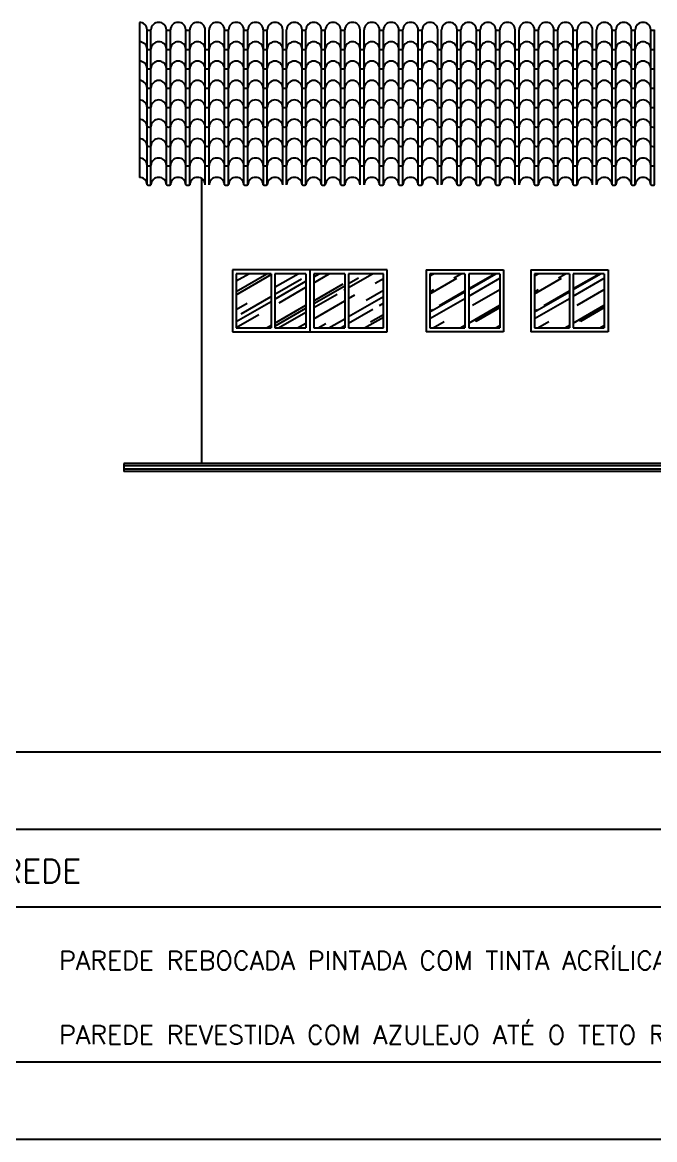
# Model space of a CAD drawing. Extents: x -410.3 to -320, y 119.3 to 190.5.
# Drawn here: x -379.76 to -371.6, y 119.26 to 133.67 of the extents above; entities that cross this region are included whole.
import ezdxf

# ---------------------------------------------------------------- set-up
doc = ezdxf.new("R2010")
doc.units = 0
doc.header["$MEASUREMENT"] = 0
for name, color, linetype in [('ALVENARIA', 7, 'CONTINUOUS'), ('ALVENARIA2', 9, 'CONTINUOUS'), ('COBERTURA', 6, 'CONTINUOUS'), ('JAPOR', 142, 'CONTINUOUS'), ('MARGEM1', 20, 'CONTINUOUS'), ('MARGEM3', 81, 'CONTINUOUS'), ('TEXTO3', 3, 'CONTINUOUS'), ('TEXTO4', 4, 'CONTINUOUS')]:
    doc.layers.add(name, color=color, linetype=linetype)
doc.styles.add('SIMPLEX', font='SIMPLEX.SHX')

msp = doc.modelspace()

# ---------------------------------------------------------------- hatches: boundary and pattern name
at = {"layer": 'JAPOR', "linetype": 'ByBlock'}
h = msp.add_hatch(dxfattribs=at)
h.set_pattern_fill('AR-RROOF', color=256, scale=0.3, angle=30, style=0)
h.set_pattern_definition([(30, (17.2048, -9.43797), (0.42157677, 0.58980762), [4.5, -0.6, 1.5, -0.3]), (30, (17.47534, -9.10856), (-0.45930762, 0.19554414), [0.9, -0.099, 1.8, -0.225]), (30, (17.2072, -9.14213), (1.25049963, 0.95407111), [2.4, -0.42, 1.2, -0.3])])
h.paths.add_polyline_path([(-376.004, 129.731), (-375.604, 129.731), (-375.604, 130.431), (-376.004, 130.431)])
h.paths.add_polyline_path([(-376.554, 130.431), (-377.004, 130.431), (-377.004, 129.731), (-376.554, 129.731)])
h.paths.add_polyline_path([(-376.504, 129.731), (-376.104, 129.731), (-376.104, 130.431), (-376.504, 130.431)])
h.paths.add_polyline_path([(-375.554, 129.731), (-375.104, 129.731), (-375.104, 130.431), (-375.554, 130.431)])
h = msp.add_hatch(dxfattribs=at)
h.set_pattern_fill('AR-RROOF', color=256, scale=0.3, angle=30, style=0)
h.set_pattern_definition([(30, (2.5, -5.47595), (0.42157677, 0.58980762), [4.5, -0.6, 1.5, -0.3]), (30, (2.77054, -5.14654), (-0.45930762, 0.19554414), [0.9, -0.099, 1.8, -0.225]), (30, (2.5024, -5.18011), (1.25049963, 0.95407111), [2.4, -0.42, 1.2, -0.3])])
h.paths.add_polyline_path([(-374.054, 130.431), (-374.504, 130.431), (-374.504, 129.731), (-374.054, 129.731)])
h.paths.add_polyline_path([(-373.604, 130.431), (-374.004, 130.431), (-374.004, 129.731), (-373.604, 129.731)])
h = msp.add_hatch(dxfattribs=at)
h.set_pattern_fill('AR-RROOF', color=256, scale=0.3, angle=30, style=0)
h.set_pattern_definition([(30, (3.85, -5.47595), (0.42157677, 0.58980762), [4.5, -0.6, 1.5, -0.3]), (30, (4.12054, -5.14654), (-0.45930762, 0.19554414), [0.9, -0.099, 1.8, -0.225]), (30, (3.8524, -5.18011), (1.25049963, 0.95407111), [2.4, -0.42, 1.2, -0.3])])
h.paths.add_polyline_path([(-372.704, 130.431), (-373.154, 130.431), (-373.154, 129.731), (-372.704, 129.731)])
h.paths.add_polyline_path([(-372.254, 130.431), (-372.654, 130.431), (-372.654, 129.731), (-372.254, 129.731)])

# ---------------------------------------------------------------- linework, layer by layer
at = {"layer": 'ALVENARIA', "linetype": 'ByBlock'}
msp.add_line((-378.454, 127.981), (-378.454, 127.881), dxfattribs=at)
at = {"layer": 'ALVENARIA2', "linetype": 'ByBlock'}
for p, q in [((-377.454, 131.661), (-377.454, 127.981)), ((-343.704, 127.981), (-378.454, 127.981)), ((-343.704, 127.951), (-378.454, 127.951)), ((-343.704, 127.911), (-378.454, 127.911)), ((-343.704, 127.881), (-378.454, 127.881))]:
    msp.add_line(p, q, dxfattribs=at)
at = {"layer": 'COBERTURA'}
for p, q in [((-378.254, 133.674), (-378.254, 131.674)), ((-378.154, 133.328), (-378.154, 133.578)), ((-378.104, 133.328), (-378.104, 133.578)), ((-377.904, 133.328), (-377.904, 133.578)), ((-377.854, 133.328), (-377.854, 133.578)), ((-377.654, 133.328), (-377.654, 133.578)), ((-377.604, 133.328), (-377.604, 133.578)), ((-377.404, 133.328), (-377.404, 133.578)), ((-377.354, 133.328), (-377.354, 133.578)), ((-377.154, 133.328), (-377.154, 133.578)), ((-377.104, 133.328), (-377.104, 133.578)), ((-376.904, 133.328), (-376.904, 133.578)), ((-376.854, 133.328), (-376.854, 133.578)), ((-376.654, 133.328), (-376.654, 133.578)), ((-376.604, 133.328), (-376.604, 133.578)), ((-376.404, 133.328), (-376.404, 133.578)), ((-376.354, 133.328), (-376.354, 133.578)), ((-376.154, 133.328), (-376.154, 133.578)), ((-376.104, 133.328), (-376.104, 133.578)), ((-375.904, 133.328), (-375.904, 133.578)), ((-375.854, 133.328), (-375.854, 133.578)), ((-375.654, 133.328), (-375.654, 133.578)), ((-375.604, 133.328), (-375.604, 133.578)), ((-375.404, 133.328), (-375.404, 133.578)), ((-375.354, 133.328), (-375.354, 133.578)), ((-375.154, 133.328), (-375.154, 133.578)), ((-375.104, 133.328), (-375.104, 133.578)), ((-374.904, 133.328), (-374.904, 133.578)), ((-374.854, 133.328), (-374.854, 133.578)), ((-374.654, 133.328), (-374.654, 133.578)), ((-374.604, 133.328), (-374.604, 133.578)), ((-374.404, 133.328), (-374.404, 133.578)), ((-374.354, 133.328), (-374.354, 133.578)), ((-374.154, 133.328), (-374.154, 133.578)), ((-374.104, 133.328), (-374.104, 133.578)), ((-373.904, 133.328), (-373.904, 133.578)), ((-373.854, 133.328), (-373.854, 133.578)), ((-373.654, 133.328), (-373.654, 133.578)), ((-373.604, 133.328), (-373.604, 133.578)), ((-373.404, 133.328), (-373.404, 133.578)), ((-373.354, 133.328), (-373.354, 133.578)), ((-373.154, 133.328), (-373.154, 133.578)), ((-373.104, 133.328), (-373.104, 133.578)), ((-372.904, 133.328), (-372.904, 133.578)), ((-372.854, 133.328), (-372.854, 133.578)), ((-372.654, 133.328), (-372.654, 133.578)), ((-372.604, 133.328), (-372.604, 133.578)), ((-372.404, 133.328), (-372.404, 133.578)), ((-372.354, 133.328), (-372.354, 133.578)), ((-372.154, 133.328), (-372.154, 133.578)), ((-372.104, 133.328), (-372.104, 133.578)), ((-371.904, 133.328), (-371.904, 133.578)), ((-371.854, 133.328), (-371.854, 133.578)), ((-371.654, 133.328), (-371.654, 133.578)), ((-371.604, 133.328), (-371.604, 133.578)), ((-378.154, 133.078), (-378.154, 133.328)), ((-378.104, 133.078), (-378.104, 133.328)), ((-377.904, 133.078), (-377.904, 133.328)), ((-377.854, 133.078), (-377.854, 133.328)), ((-377.654, 133.078), (-377.654, 133.328)), ((-377.604, 133.078), (-377.604, 133.328)), ((-377.404, 133.078), (-377.404, 133.328)), ((-377.354, 133.078), (-377.354, 133.328)), ((-377.154, 133.078), (-377.154, 133.328)), ((-377.104, 133.078), (-377.104, 133.328)), ((-376.904, 133.078), (-376.904, 133.328)), ((-376.854, 133.078), (-376.854, 133.328)), ((-376.654, 133.078), (-376.654, 133.328)), ((-376.604, 133.078), (-376.604, 133.328)), ((-376.404, 133.078), (-376.404, 133.328)), ((-376.354, 133.078), (-376.354, 133.328)), ((-376.154, 133.078), (-376.154, 133.328)), ((-376.104, 133.078), (-376.104, 133.328)), ((-375.904, 133.078), (-375.904, 133.328)), ((-375.854, 133.078), (-375.854, 133.328)), ((-375.654, 133.078), (-375.654, 133.328)), ((-375.604, 133.078), (-375.604, 133.328)), ((-375.404, 133.078), (-375.404, 133.328)), ((-375.354, 133.078), (-375.354, 133.328)), ((-375.154, 133.078), (-375.154, 133.328)), ((-375.104, 133.078), (-375.104, 133.328)), ((-374.904, 133.078), (-374.904, 133.328)), ((-374.854, 133.078), (-374.854, 133.328)), ((-374.654, 133.078), (-374.654, 133.328)), ((-374.604, 133.078), (-374.604, 133.328)), ((-374.404, 133.078), (-374.404, 133.328)), ((-374.354, 133.078), (-374.354, 133.328)), ((-374.154, 133.078), (-374.154, 133.328)), ((-374.104, 133.078), (-374.104, 133.328)), ((-373.904, 133.078), (-373.904, 133.328)), ((-373.854, 133.078), (-373.854, 133.328)), ((-373.654, 133.078), (-373.654, 133.328)), ((-373.604, 133.078), (-373.604, 133.328)), ((-373.404, 133.078), (-373.404, 133.328)), ((-373.354, 133.078), (-373.354, 133.328)), ((-373.154, 133.078), (-373.154, 133.328)), ((-373.104, 133.078), (-373.104, 133.328)), ((-372.904, 133.078), (-372.904, 133.328)), ((-372.854, 133.078), (-372.854, 133.328)), ((-372.654, 133.078), (-372.654, 133.328)), ((-372.604, 133.078), (-372.604, 133.328)), ((-372.404, 133.078), (-372.404, 133.328)), ((-372.354, 133.078), (-372.354, 133.328)), ((-372.154, 133.078), (-372.154, 133.328)), ((-372.104, 133.078), (-372.104, 133.328)), ((-371.904, 133.078), (-371.904, 133.328)), ((-371.854, 133.078), (-371.854, 133.328)), ((-371.654, 133.078), (-371.654, 133.328)), ((-371.604, 133.078), (-371.604, 133.328)), ((-378.154, 132.828), (-378.154, 133.078)), ((-378.104, 132.828), (-378.104, 133.078)), ((-377.904, 132.828), (-377.904, 133.078)), ((-377.854, 132.828), (-377.854, 133.078)), ((-377.654, 132.828), (-377.654, 133.078)), ((-377.604, 132.828), (-377.604, 133.078)), ((-377.404, 132.828), (-377.404, 133.078)), ((-377.354, 132.828), (-377.354, 133.078)), ((-377.154, 132.828), (-377.154, 133.078)), ((-377.104, 132.828), (-377.104, 133.078)), ((-376.904, 132.828), (-376.904, 133.078)), ((-376.854, 132.828), (-376.854, 133.078)), ((-376.654, 132.828), (-376.654, 133.078)), ((-376.604, 132.828), (-376.604, 133.078)), ((-376.404, 132.828), (-376.404, 133.078)), ((-376.354, 132.828), (-376.354, 133.078)), ((-376.154, 132.828), (-376.154, 133.078)), ((-376.104, 132.828), (-376.104, 133.078)), ((-375.904, 132.828), (-375.904, 133.078)), ((-375.854, 132.828), (-375.854, 133.078)), ((-375.654, 132.828), (-375.654, 133.078)), ((-375.604, 132.828), (-375.604, 133.078)), ((-375.404, 132.828), (-375.404, 133.078)), ((-375.354, 132.828), (-375.354, 133.078)), ((-375.154, 132.828), (-375.154, 133.078)), ((-375.104, 132.828), (-375.104, 133.078)), ((-374.904, 132.828), (-374.904, 133.078)), ((-374.854, 132.828), (-374.854, 133.078)), ((-374.654, 132.828), (-374.654, 133.078)), ((-374.604, 132.828), (-374.604, 133.078)), ((-374.404, 132.828), (-374.404, 133.078)), ((-374.354, 132.828), (-374.354, 133.078)), ((-374.154, 132.828), (-374.154, 133.078)), ((-374.104, 132.828), (-374.104, 133.078)), ((-373.904, 132.828), (-373.904, 133.078)), ((-373.854, 132.828), (-373.854, 133.078)), ((-373.654, 132.828), (-373.654, 133.078)), ((-373.604, 132.828), (-373.604, 133.078)), ((-373.404, 132.828), (-373.404, 133.078)), ((-373.354, 132.828), (-373.354, 133.078)), ((-373.154, 132.828), (-373.154, 133.078)), ((-373.104, 132.828), (-373.104, 133.078)), ((-372.904, 132.828), (-372.904, 133.078)), ((-372.854, 132.828), (-372.854, 133.078)), ((-372.654, 132.828), (-372.654, 133.078)), ((-372.604, 132.828), (-372.604, 133.078)), ((-372.404, 132.828), (-372.404, 133.078)), ((-372.354, 132.828), (-372.354, 133.078)), ((-372.154, 132.828), (-372.154, 133.078)), ((-372.104, 132.828), (-372.104, 133.078)), ((-371.904, 132.828), (-371.904, 133.078)), ((-371.854, 132.828), (-371.854, 133.078)), ((-371.654, 132.828), (-371.654, 133.078)), ((-371.604, 132.828), (-371.604, 133.078)), ((-378.154, 132.578), (-378.154, 132.828)), ((-378.104, 132.578), (-378.104, 132.828)), ((-377.904, 132.578), (-377.904, 132.828)), ((-377.854, 132.578), (-377.854, 132.828)), ((-377.654, 132.578), (-377.654, 132.828)), ((-377.604, 132.578), (-377.604, 132.828)), ((-377.404, 132.578), (-377.404, 132.828)), ((-377.354, 132.578), (-377.354, 132.828)), ((-377.154, 132.578), (-377.154, 132.828)), ((-377.104, 132.578), (-377.104, 132.828)), ((-376.904, 132.578), (-376.904, 132.828)), ((-376.854, 132.578), (-376.854, 132.828)), ((-376.654, 132.578), (-376.654, 132.828)), ((-376.604, 132.578), (-376.604, 132.828)), ((-376.404, 132.578), (-376.404, 132.828)), ((-376.354, 132.578), (-376.354, 132.828)), ((-376.154, 132.578), (-376.154, 132.828)), ((-376.104, 132.578), (-376.104, 132.828)), ((-375.904, 132.578), (-375.904, 132.828)), ((-375.854, 132.578), (-375.854, 132.828)), ((-375.654, 132.578), (-375.654, 132.828)), ((-375.604, 132.578), (-375.604, 132.828)), ((-375.404, 132.578), (-375.404, 132.828)), ((-375.354, 132.578), (-375.354, 132.828)), ((-375.154, 132.578), (-375.154, 132.828)), ((-375.104, 132.578), (-375.104, 132.828)), ((-374.904, 132.578), (-374.904, 132.828)), ((-374.854, 132.578), (-374.854, 132.828)), ((-374.654, 132.578), (-374.654, 132.828)), ((-374.604, 132.578), (-374.604, 132.828)), ((-374.404, 132.578), (-374.404, 132.828)), ((-374.354, 132.578), (-374.354, 132.828)), ((-374.154, 132.578), (-374.154, 132.828)), ((-374.104, 132.578), (-374.104, 132.828)), ((-373.904, 132.578), (-373.904, 132.828)), ((-373.854, 132.578), (-373.854, 132.828)), ((-373.654, 132.578), (-373.654, 132.828)), ((-373.604, 132.578), (-373.604, 132.828)), ((-373.404, 132.578), (-373.404, 132.828)), ((-373.354, 132.578), (-373.354, 132.828)), ((-373.154, 132.578), (-373.154, 132.828)), ((-373.104, 132.578), (-373.104, 132.828)), ((-372.904, 132.578), (-372.904, 132.828)), ((-372.854, 132.578), (-372.854, 132.828)), ((-372.654, 132.578), (-372.654, 132.828)), ((-372.604, 132.578), (-372.604, 132.828)), ((-372.404, 132.578), (-372.404, 132.828)), ((-372.354, 132.578), (-372.354, 132.828)), ((-372.154, 132.578), (-372.154, 132.828)), ((-372.104, 132.578), (-372.104, 132.828)), ((-371.904, 132.578), (-371.904, 132.828)), ((-371.854, 132.578), (-371.854, 132.828)), ((-371.654, 132.578), (-371.654, 132.828)), ((-371.604, 132.578), (-371.604, 132.828)), ((-378.154, 132.328), (-378.154, 132.578)), ((-378.104, 132.328), (-378.104, 132.578)), ((-377.904, 132.328), (-377.904, 132.578)), ((-377.854, 132.328), (-377.854, 132.578)), ((-377.654, 132.328), (-377.654, 132.578)), ((-377.604, 132.328), (-377.604, 132.578)), ((-377.404, 132.328), (-377.404, 132.578)), ((-377.354, 132.328), (-377.354, 132.578)), ((-377.154, 132.328), (-377.154, 132.578)), ((-377.104, 132.328), (-377.104, 132.578)), ((-376.904, 132.328), (-376.904, 132.578)), ((-376.854, 132.328), (-376.854, 132.578)), ((-376.654, 132.328), (-376.654, 132.578)), ((-376.604, 132.328), (-376.604, 132.578)), ((-376.404, 132.328), (-376.404, 132.578)), ((-376.354, 132.328), (-376.354, 132.578)), ((-376.154, 132.328), (-376.154, 132.578)), ((-376.104, 132.328), (-376.104, 132.578)), ((-375.904, 132.328), (-375.904, 132.578)), ((-375.854, 132.328), (-375.854, 132.578)), ((-375.654, 132.328), (-375.654, 132.578)), ((-375.604, 132.328), (-375.604, 132.578)), ((-375.404, 132.328), (-375.404, 132.578)), ((-375.354, 132.328), (-375.354, 132.578)), ((-375.154, 132.328), (-375.154, 132.578)), ((-375.104, 132.328), (-375.104, 132.578)), ((-374.904, 132.328), (-374.904, 132.578)), ((-374.854, 132.328), (-374.854, 132.578)), ((-374.654, 132.328), (-374.654, 132.578)), ((-374.604, 132.328), (-374.604, 132.578)), ((-374.404, 132.328), (-374.404, 132.578)), ((-374.354, 132.328), (-374.354, 132.578)), ((-374.154, 132.328), (-374.154, 132.578)), ((-374.104, 132.328), (-374.104, 132.578)), ((-373.904, 132.328), (-373.904, 132.578)), ((-373.854, 132.328), (-373.854, 132.578)), ((-373.654, 132.328), (-373.654, 132.578)), ((-373.604, 132.328), (-373.604, 132.578)), ((-373.404, 132.328), (-373.404, 132.578)), ((-373.354, 132.328), (-373.354, 132.578)), ((-373.154, 132.328), (-373.154, 132.578)), ((-373.104, 132.328), (-373.104, 132.578)), ((-372.904, 132.328), (-372.904, 132.578)), ((-372.854, 132.328), (-372.854, 132.578)), ((-372.654, 132.328), (-372.654, 132.578)), ((-372.604, 132.328), (-372.604, 132.578)), ((-372.404, 132.328), (-372.404, 132.578)), ((-372.354, 132.328), (-372.354, 132.578)), ((-372.154, 132.328), (-372.154, 132.578)), ((-372.104, 132.328), (-372.104, 132.578)), ((-371.904, 132.328), (-371.904, 132.578)), ((-371.854, 132.328), (-371.854, 132.578)), ((-371.654, 132.328), (-371.654, 132.578)), ((-371.604, 132.328), (-371.604, 132.578)), ((-378.154, 132.078), (-378.154, 132.328)), ((-378.104, 132.078), (-378.104, 132.328)), ((-377.904, 132.078), (-377.904, 132.328)), ((-377.854, 132.078), (-377.854, 132.328)), ((-377.654, 132.078), (-377.654, 132.328)), ((-377.604, 132.078), (-377.604, 132.328)), ((-377.404, 132.078), (-377.404, 132.328)), ((-377.354, 132.078), (-377.354, 132.328)), ((-377.154, 132.078), (-377.154, 132.328)), ((-377.104, 132.078), (-377.104, 132.328)), ((-376.904, 132.078), (-376.904, 132.328)), ((-376.854, 132.078), (-376.854, 132.328)), ((-376.654, 132.078), (-376.654, 132.328)), ((-376.604, 132.078), (-376.604, 132.328)), ((-376.404, 132.078), (-376.404, 132.328)), ((-376.354, 132.078), (-376.354, 132.328)), ((-376.154, 132.078), (-376.154, 132.328)), ((-376.104, 132.078), (-376.104, 132.328)), ((-375.904, 132.078), (-375.904, 132.328)), ((-375.854, 132.078), (-375.854, 132.328)), ((-375.654, 132.078), (-375.654, 132.328)), ((-375.604, 132.078), (-375.604, 132.328)), ((-375.404, 132.078), (-375.404, 132.328)), ((-375.354, 132.078), (-375.354, 132.328)), ((-375.154, 132.078), (-375.154, 132.328)), ((-375.104, 132.078), (-375.104, 132.328)), ((-374.904, 132.078), (-374.904, 132.328)), ((-374.854, 132.078), (-374.854, 132.328)), ((-374.654, 132.078), (-374.654, 132.328)), ((-374.604, 132.078), (-374.604, 132.328)), ((-374.404, 132.078), (-374.404, 132.328)), ((-374.354, 132.078), (-374.354, 132.328)), ((-374.154, 132.078), (-374.154, 132.328)), ((-374.104, 132.078), (-374.104, 132.328)), ((-373.904, 132.078), (-373.904, 132.328)), ((-373.854, 132.078), (-373.854, 132.328)), ((-373.654, 132.078), (-373.654, 132.328)), ((-373.604, 132.078), (-373.604, 132.328)), ((-373.404, 132.078), (-373.404, 132.328)), ((-373.354, 132.078), (-373.354, 132.328)), ((-373.154, 132.078), (-373.154, 132.328)), ((-373.104, 132.078), (-373.104, 132.328)), ((-372.904, 132.078), (-372.904, 132.328)), ((-372.854, 132.078), (-372.854, 132.328)), ((-372.654, 132.078), (-372.654, 132.328)), ((-372.604, 132.078), (-372.604, 132.328)), ((-372.404, 132.078), (-372.404, 132.328)), ((-372.354, 132.078), (-372.354, 132.328)), ((-372.154, 132.078), (-372.154, 132.328)), ((-372.104, 132.078), (-372.104, 132.328)), ((-371.904, 132.078), (-371.904, 132.328)), ((-371.854, 132.078), (-371.854, 132.328)), ((-371.654, 132.078), (-371.654, 132.328)), ((-371.604, 132.078), (-371.604, 132.328)), ((-378.154, 131.828), (-378.154, 132.078)), ((-378.104, 131.828), (-378.104, 132.078)), ((-377.904, 131.828), (-377.904, 132.078)), ((-377.854, 131.828), (-377.854, 132.078)), ((-377.654, 131.828), (-377.654, 132.078)), ((-377.604, 131.828), (-377.604, 132.078)), ((-377.404, 131.828), (-377.404, 132.078)), ((-377.354, 131.828), (-377.354, 132.078)), ((-377.154, 131.828), (-377.154, 132.078)), ((-377.104, 131.828), (-377.104, 132.078)), ((-376.904, 131.828), (-376.904, 132.078)), ((-376.854, 131.828), (-376.854, 132.078)), ((-376.654, 131.828), (-376.654, 132.078)), ((-376.604, 131.828), (-376.604, 132.078)), ((-376.404, 131.828), (-376.404, 132.078)), ((-376.354, 131.828), (-376.354, 132.078)), ((-376.154, 131.828), (-376.154, 132.078)), ((-376.104, 131.828), (-376.104, 132.078)), ((-375.904, 131.828), (-375.904, 132.078)), ((-375.854, 131.828), (-375.854, 132.078)), ((-375.654, 131.828), (-375.654, 132.078)), ((-375.604, 131.828), (-375.604, 132.078)), ((-375.404, 131.828), (-375.404, 132.078)), ((-375.354, 131.828), (-375.354, 132.078)), ((-375.154, 131.828), (-375.154, 132.078)), ((-375.104, 131.828), (-375.104, 132.078)), ((-374.904, 131.828), (-374.904, 132.078)), ((-374.854, 131.828), (-374.854, 132.078)), ((-374.654, 131.828), (-374.654, 132.078)), ((-374.604, 131.828), (-374.604, 132.078)), ((-374.404, 131.828), (-374.404, 132.078)), ((-374.354, 131.828), (-374.354, 132.078)), ((-374.154, 131.828), (-374.154, 132.078)), ((-374.104, 131.828), (-374.104, 132.078)), ((-373.904, 131.828), (-373.904, 132.078)), ((-373.854, 131.828), (-373.854, 132.078)), ((-373.654, 131.828), (-373.654, 132.078)), ((-373.604, 131.828), (-373.604, 132.078)), ((-373.404, 131.828), (-373.404, 132.078)), ((-373.354, 131.828), (-373.354, 132.078)), ((-373.154, 131.828), (-373.154, 132.078)), ((-373.104, 131.828), (-373.104, 132.078)), ((-372.904, 131.828), (-372.904, 132.078)), ((-372.854, 131.828), (-372.854, 132.078)), ((-372.654, 131.828), (-372.654, 132.078)), ((-372.604, 131.828), (-372.604, 132.078)), ((-372.404, 131.828), (-372.404, 132.078)), ((-372.354, 131.828), (-372.354, 132.078)), ((-372.154, 131.828), (-372.154, 132.078)), ((-372.104, 131.828), (-372.104, 132.078)), ((-371.904, 131.828), (-371.904, 132.078)), ((-371.854, 131.828), (-371.854, 132.078)), ((-371.654, 131.828), (-371.654, 132.078)), ((-371.604, 131.828), (-371.604, 132.078)), ((-378.154, 131.578), (-378.154, 131.828)), ((-378.104, 131.578), (-378.104, 131.828)), ((-377.904, 131.578), (-377.904, 131.828)), ((-377.854, 131.578), (-377.854, 131.828)), ((-377.654, 131.578), (-377.654, 131.828)), ((-377.604, 131.578), (-377.604, 131.828)), ((-377.404, 131.578), (-377.404, 131.828)), ((-377.354, 131.578), (-377.354, 131.828)), ((-377.154, 131.578), (-377.154, 131.828)), ((-377.104, 131.578), (-377.104, 131.828)), ((-376.904, 131.578), (-376.904, 131.828)), ((-376.854, 131.578), (-376.854, 131.828)), ((-376.654, 131.578), (-376.654, 131.828)), ((-376.604, 131.578), (-376.604, 131.828)), ((-376.404, 131.578), (-376.404, 131.828)), ((-376.354, 131.578), (-376.354, 131.828)), ((-376.154, 131.578), (-376.154, 131.828)), ((-376.104, 131.578), (-376.104, 131.828)), ((-375.904, 131.578), (-375.904, 131.828)), ((-375.854, 131.578), (-375.854, 131.828)), ((-375.654, 131.578), (-375.654, 131.828)), ((-375.604, 131.578), (-375.604, 131.828)), ((-375.404, 131.578), (-375.404, 131.828)), ((-375.354, 131.578), (-375.354, 131.828)), ((-375.154, 131.578), (-375.154, 131.828)), ((-375.104, 131.578), (-375.104, 131.828)), ((-374.904, 131.578), (-374.904, 131.828)), ((-374.854, 131.578), (-374.854, 131.828)), ((-374.654, 131.578), (-374.654, 131.828)), ((-374.604, 131.578), (-374.604, 131.828)), ((-374.404, 131.578), (-374.404, 131.828)), ((-374.354, 131.578), (-374.354, 131.828)), ((-374.154, 131.578), (-374.154, 131.828)), ((-374.104, 131.578), (-374.104, 131.828)), ((-373.904, 131.578), (-373.904, 131.828)), ((-373.854, 131.578), (-373.854, 131.828)), ((-373.654, 131.578), (-373.654, 131.828)), ((-373.604, 131.578), (-373.604, 131.828)), ((-373.404, 131.578), (-373.404, 131.828)), ((-373.354, 131.578), (-373.354, 131.828)), ((-373.154, 131.578), (-373.154, 131.828)), ((-373.104, 131.578), (-373.104, 131.828)), ((-372.904, 131.578), (-372.904, 131.828)), ((-372.854, 131.578), (-372.854, 131.828)), ((-372.654, 131.578), (-372.654, 131.828)), ((-372.604, 131.578), (-372.604, 131.828)), ((-372.404, 131.578), (-372.404, 131.828)), ((-372.354, 131.578), (-372.354, 131.828)), ((-372.154, 131.578), (-372.154, 131.828)), ((-372.104, 131.578), (-372.104, 131.828)), ((-371.904, 131.578), (-371.904, 131.828)), ((-371.854, 131.578), (-371.854, 131.828)), ((-371.654, 131.578), (-371.654, 131.828)), ((-371.604, 131.578), (-371.604, 131.828))]:
    msp.add_line(p, q, dxfattribs=at)
for centre, start, end in [((-378.254, 133.574), 1.8272, 89.9709), ((-378.004, 133.574), 1.8272, 178.1728), ((-377.754, 133.574), 1.8272, 178.1728), ((-377.504, 133.574), 1.8272, 178.1728), ((-377.254, 133.574), 1.8272, 178.1728), ((-377.004, 133.574), 1.8272, 178.1728), ((-376.754, 133.574), 1.8272, 178.1728), ((-376.504, 133.574), 1.8272, 178.1728), ((-376.254, 133.574), 1.8272, 178.1728), ((-376.004, 133.574), 1.8272, 178.1728), ((-375.754, 133.574), 1.8272, 178.1728), ((-375.504, 133.574), 1.8272, 178.1728), ((-375.254, 133.574), 1.8272, 178.1728), ((-375.004, 133.574), 1.8272, 178.1728), ((-374.754, 133.574), 1.8272, 178.1728), ((-374.504, 133.574), 1.8272, 178.1728), ((-374.254, 133.574), 1.8272, 178.1728), ((-374.004, 133.574), 1.8272, 178.1728), ((-373.754, 133.574), 1.8272, 178.1728), ((-373.504, 133.574), 1.8272, 178.1728), ((-373.254, 133.574), 1.8272, 178.1728), ((-373.004, 133.574), 1.8272, 178.1728), ((-372.754, 133.574), 1.8272, 178.1728), ((-372.504, 133.574), 1.8272, 178.1728), ((-372.254, 133.574), 1.8272, 178.1728), ((-372.004, 133.574), 1.8272, 178.1728), ((-371.754, 133.574), 1.8272, 178.1728), ((-378.129, 133.674), 255.4924, 284.5076), ((-377.879, 133.674), 255.4924, 284.5076), ((-377.629, 133.674), 255.4924, 284.5076), ((-377.129, 133.674), 255.4924, 284.5076), ((-376.879, 133.674), 255.4924, 284.5076), ((-376.629, 133.674), 255.4924, 284.5076), ((-376.129, 133.674), 255.4924, 284.5076), ((-375.879, 133.674), 255.4924, 284.5076), ((-375.629, 133.674), 255.4924, 284.5076), ((-375.129, 133.674), 255.4924, 284.5076), ((-374.879, 133.674), 255.4924, 284.5076), ((-374.629, 133.674), 255.4924, 284.5076), ((-374.129, 133.674), 255.4924, 284.5076), ((-373.879, 133.674), 255.4924, 284.5076), ((-373.629, 133.674), 255.4924, 284.5076), ((-373.129, 133.674), 255.4924, 284.5076), ((-372.879, 133.674), 255.4924, 284.5076), ((-372.629, 133.674), 255.4924, 284.5076), ((-372.129, 133.674), 255.4924, 284.5076), ((-371.879, 133.674), 255.4924, 284.5076), ((-371.629, 133.674), 255.4924, 284.5076), ((-378.254, 133.324), 1.8272, 89.9709), ((-378.254, 133.324), 1.8272, 89.9709), ((-378.254, 133.324), 1.8272, 89.9709), ((-378.004, 133.324), 1.8272, 178.1728), ((-378.004, 133.324), 1.8272, 178.1728), ((-378.004, 133.324), 1.8272, 178.1728), ((-377.754, 133.324), 1.8272, 178.1728), ((-377.754, 133.324), 1.8272, 178.1728), ((-377.754, 133.324), 1.8272, 178.1728), ((-377.504, 133.324), 1.8272, 178.1728), ((-377.504, 133.324), 1.8272, 178.1728), ((-377.504, 133.324), 1.8272, 178.1728), ((-377.254, 133.324), 1.8272, 178.1728), ((-377.254, 133.324), 1.8272, 178.1728), ((-377.254, 133.324), 1.8272, 178.1728), ((-377.004, 133.324), 1.8272, 178.1728), ((-377.004, 133.324), 1.8272, 178.1728), ((-377.004, 133.324), 1.8272, 178.1728), ((-376.754, 133.324), 1.8272, 178.1728), ((-376.754, 133.324), 1.8272, 178.1728), ((-376.754, 133.324), 1.8272, 178.1728), ((-376.504, 133.324), 1.8272, 178.1728), ((-376.504, 133.324), 1.8272, 178.1728), ((-376.504, 133.324), 1.8272, 178.1728), ((-376.254, 133.324), 1.8272, 178.1728), ((-376.254, 133.324), 1.8272, 178.1728), ((-376.254, 133.324), 1.8272, 178.1728), ((-376.004, 133.324), 1.8272, 178.1728), ((-376.004, 133.324), 1.8272, 178.1728), ((-376.004, 133.324), 1.8272, 178.1728), ((-375.754, 133.324), 1.8272, 178.1728), ((-375.754, 133.324), 1.8272, 178.1728), ((-375.754, 133.324), 1.8272, 178.1728), ((-375.504, 133.324), 1.8272, 178.1728), ((-375.504, 133.324), 1.8272, 178.1728), ((-375.504, 133.324), 1.8272, 178.1728), ((-375.254, 133.324), 1.8272, 178.1728), ((-375.254, 133.324), 1.8272, 178.1728), ((-375.254, 133.324), 1.8272, 178.1728), ((-375.004, 133.324), 1.8272, 178.1728), ((-375.004, 133.324), 1.8272, 178.1728), ((-375.004, 133.324), 1.8272, 178.1728), ((-374.754, 133.324), 1.8272, 178.1728), ((-374.754, 133.324), 1.8272, 178.1728), ((-374.754, 133.324), 1.8272, 178.1728), ((-374.504, 133.324), 1.8272, 178.1728), ((-374.504, 133.324), 1.8272, 178.1728), ((-374.504, 133.324), 1.8272, 178.1728), ((-374.254, 133.324), 1.8272, 178.1728), ((-374.254, 133.324), 1.8272, 178.1728), ((-374.254, 133.324), 1.8272, 178.1728), ((-374.004, 133.324), 1.8272, 178.1728), ((-374.004, 133.324), 1.8272, 178.1728), ((-374.004, 133.324), 1.8272, 178.1728), ((-373.754, 133.324), 1.8272, 178.1728), ((-373.754, 133.324), 1.8272, 178.1728), ((-373.754, 133.324), 1.8272, 178.1728), ((-373.504, 133.324), 1.8272, 178.1728), ((-373.504, 133.324), 1.8272, 178.1728), ((-373.504, 133.324), 1.8272, 178.1728), ((-373.254, 133.324), 1.8272, 178.1728), ((-373.254, 133.324), 1.8272, 178.1728), ((-373.254, 133.324), 1.8272, 178.1728), ((-373.004, 133.324), 1.8272, 178.1728), ((-373.004, 133.324), 1.8272, 178.1728), ((-373.004, 133.324), 1.8272, 178.1728), ((-372.754, 133.324), 1.8272, 178.1728), ((-372.754, 133.324), 1.8272, 178.1728), ((-372.754, 133.324), 1.8272, 178.1728), ((-372.504, 133.324), 1.8272, 178.1728), ((-372.504, 133.324), 1.8272, 178.1728), ((-372.504, 133.324), 1.8272, 178.1728), ((-372.254, 133.324), 1.8272, 178.1728), ((-372.254, 133.324), 1.8272, 178.1728), ((-372.254, 133.324), 1.8272, 178.1728), ((-372.004, 133.324), 1.8272, 178.1728), ((-372.004, 133.324), 1.8272, 178.1728), ((-372.004, 133.324), 1.8272, 178.1728), ((-371.754, 133.324), 1.8272, 178.1728), ((-371.754, 133.324), 1.8272, 178.1728), ((-371.754, 133.324), 1.8272, 178.1728), ((-378.129, 133.424), 255.4924, 284.5076), ((-378.129, 133.424), 255.4924, 284.5076), ((-378.129, 133.424), 255.4924, 284.5076), ((-377.879, 133.424), 255.4924, 284.5076), ((-377.879, 133.424), 255.4924, 284.5076), ((-377.879, 133.424), 255.4924, 284.5076), ((-377.629, 133.424), 255.4924, 284.5076), ((-377.629, 133.424), 255.4924, 284.5076), ((-377.629, 133.424), 255.4924, 284.5076), ((-377.379, 133.424), 255.4924, 284.5076), ((-377.129, 133.424), 255.4924, 284.5076), ((-377.129, 133.424), 255.4924, 284.5076), ((-377.129, 133.424), 255.4924, 284.5076), ((-376.879, 133.424), 255.4924, 284.5076), ((-376.879, 133.424), 255.4924, 284.5076), ((-376.879, 133.424), 255.4924, 284.5076), ((-376.629, 133.424), 255.4924, 284.5076), ((-376.629, 133.424), 255.4924, 284.5076), ((-376.629, 133.424), 255.4924, 284.5076), ((-376.379, 133.424), 255.4924, 284.5076), ((-376.129, 133.424), 255.4924, 284.5076), ((-376.129, 133.424), 255.4924, 284.5076), ((-376.129, 133.424), 255.4924, 284.5076), ((-375.879, 133.424), 255.4924, 284.5076), ((-375.879, 133.424), 255.4924, 284.5076), ((-375.879, 133.424), 255.4924, 284.5076), ((-375.629, 133.424), 255.4924, 284.5076), ((-375.629, 133.424), 255.4924, 284.5076), ((-375.629, 133.424), 255.4924, 284.5076), ((-375.379, 133.424), 255.4924, 284.5076), ((-375.129, 133.424), 255.4924, 284.5076), ((-375.129, 133.424), 255.4924, 284.5076), ((-375.129, 133.424), 255.4924, 284.5076), ((-374.879, 133.424), 255.4924, 284.5076), ((-374.879, 133.424), 255.4924, 284.5076), ((-374.879, 133.424), 255.4924, 284.5076), ((-374.629, 133.424), 255.4924, 284.5076), ((-374.629, 133.424), 255.4924, 284.5076), ((-374.629, 133.424), 255.4924, 284.5076), ((-374.379, 133.424), 255.4924, 284.5076), ((-374.129, 133.424), 255.4924, 284.5076), ((-374.129, 133.424), 255.4924, 284.5076), ((-374.129, 133.424), 255.4924, 284.5076), ((-373.879, 133.424), 255.4924, 284.5076), ((-373.879, 133.424), 255.4924, 284.5076), ((-373.879, 133.424), 255.4924, 284.5076), ((-373.629, 133.424), 255.4924, 284.5076), ((-373.629, 133.424), 255.4924, 284.5076), ((-373.629, 133.424), 255.4924, 284.5076), ((-373.379, 133.424), 255.4924, 284.5076), ((-373.129, 133.424), 255.4924, 284.5076), ((-373.129, 133.424), 255.4924, 284.5076), ((-373.129, 133.424), 255.4924, 284.5076), ((-372.879, 133.424), 255.4924, 284.5076), ((-372.879, 133.424), 255.4924, 284.5076), ((-372.879, 133.424), 255.4924, 284.5076), ((-372.629, 133.424), 255.4924, 284.5076), ((-372.629, 133.424), 255.4924, 284.5076), ((-372.629, 133.424), 255.4924, 284.5076), ((-372.379, 133.424), 255.4924, 284.5076), ((-372.129, 133.424), 255.4924, 284.5076), ((-372.129, 133.424), 255.4924, 284.5076), ((-372.129, 133.424), 255.4924, 284.5076), ((-371.879, 133.424), 255.4924, 284.5076), ((-371.879, 133.424), 255.4924, 284.5076), ((-371.879, 133.424), 255.4924, 284.5076), ((-371.629, 133.424), 255.4924, 284.5076), ((-371.629, 133.424), 255.4924, 284.5076), ((-371.629, 133.424), 255.4924, 284.5076), ((-378.254, 133.074), 1.8272, 89.9709), ((-378.254, 133.074), 1.8272, 89.9709), ((-378.129, 133.174), 255.4924, 284.5076), ((-378.129, 133.174), 255.4924, 284.5076), ((-378.004, 133.074), 1.8272, 178.1728), ((-378.004, 133.074), 1.8272, 178.1728), ((-377.879, 133.174), 255.4924, 284.5076), ((-377.879, 133.174), 255.4924, 284.5076), ((-377.754, 133.074), 1.8272, 178.1728), ((-377.754, 133.074), 1.8272, 178.1728), ((-377.629, 133.174), 255.4924, 284.5076), ((-377.629, 133.174), 255.4924, 284.5076), ((-377.504, 133.074), 1.8272, 178.1728), ((-377.504, 133.074), 1.8272, 178.1728), ((-377.379, 133.174), 255.4924, 284.5076), ((-377.254, 133.074), 1.8272, 178.1728), ((-377.254, 133.074), 1.8272, 178.1728), ((-377.129, 133.174), 255.4924, 284.5076), ((-377.129, 133.174), 255.4924, 284.5076), ((-377.004, 133.074), 1.8272, 178.1728), ((-377.004, 133.074), 1.8272, 178.1728), ((-376.879, 133.174), 255.4924, 284.5076), ((-376.879, 133.174), 255.4924, 284.5076), ((-376.754, 133.074), 1.8272, 178.1728), ((-376.754, 133.074), 1.8272, 178.1728), ((-376.629, 133.174), 255.4924, 284.5076), ((-376.629, 133.174), 255.4924, 284.5076), ((-376.504, 133.074), 1.8272, 178.1728), ((-376.504, 133.074), 1.8272, 178.1728), ((-376.379, 133.174), 255.4924, 284.5076), ((-376.254, 133.074), 1.8272, 178.1728), ((-376.254, 133.074), 1.8272, 178.1728), ((-376.129, 133.174), 255.4924, 284.5076), ((-376.129, 133.174), 255.4924, 284.5076), ((-376.004, 133.074), 1.8272, 178.1728), ((-376.004, 133.074), 1.8272, 178.1728), ((-375.879, 133.174), 255.4924, 284.5076), ((-375.879, 133.174), 255.4924, 284.5076), ((-375.754, 133.074), 1.8272, 178.1728), ((-375.754, 133.074), 1.8272, 178.1728), ((-375.629, 133.174), 255.4924, 284.5076), ((-375.629, 133.174), 255.4924, 284.5076), ((-375.504, 133.074), 1.8272, 178.1728), ((-375.504, 133.074), 1.8272, 178.1728), ((-375.379, 133.174), 255.4924, 284.5076), ((-375.254, 133.074), 1.8272, 178.1728), ((-375.254, 133.074), 1.8272, 178.1728), ((-375.129, 133.174), 255.4924, 284.5076), ((-375.129, 133.174), 255.4924, 284.5076), ((-375.004, 133.074), 1.8272, 178.1728), ((-375.004, 133.074), 1.8272, 178.1728), ((-374.879, 133.174), 255.4924, 284.5076), ((-374.879, 133.174), 255.4924, 284.5076), ((-374.754, 133.074), 1.8272, 178.1728), ((-374.754, 133.074), 1.8272, 178.1728), ((-374.629, 133.174), 255.4924, 284.5076), ((-374.629, 133.174), 255.4924, 284.5076), ((-374.504, 133.074), 1.8272, 178.1728), ((-374.504, 133.074), 1.8272, 178.1728), ((-374.379, 133.174), 255.4924, 284.5076), ((-374.254, 133.074), 1.8272, 178.1728), ((-374.254, 133.074), 1.8272, 178.1728), ((-374.129, 133.174), 255.4924, 284.5076), ((-374.129, 133.174), 255.4924, 284.5076), ((-374.004, 133.074), 1.8272, 178.1728), ((-374.004, 133.074), 1.8272, 178.1728), ((-373.879, 133.174), 255.4924, 284.5076), ((-373.879, 133.174), 255.4924, 284.5076), ((-373.754, 133.074), 1.8272, 178.1728), ((-373.754, 133.074), 1.8272, 178.1728), ((-373.629, 133.174), 255.4924, 284.5076), ((-373.629, 133.174), 255.4924, 284.5076), ((-373.504, 133.074), 1.8272, 178.1728), ((-373.504, 133.074), 1.8272, 178.1728), ((-373.379, 133.174), 255.4924, 284.5076), ((-373.254, 133.074), 1.8272, 178.1728), ((-373.254, 133.074), 1.8272, 178.1728), ((-373.129, 133.174), 255.4924, 284.5076), ((-373.129, 133.174), 255.4924, 284.5076), ((-373.004, 133.074), 1.8272, 178.1728), ((-373.004, 133.074), 1.8272, 178.1728), ((-372.879, 133.174), 255.4924, 284.5076), ((-372.879, 133.174), 255.4924, 284.5076), ((-372.754, 133.074), 1.8272, 178.1728), ((-372.754, 133.074), 1.8272, 178.1728), ((-372.629, 133.174), 255.4924, 284.5076), ((-372.629, 133.174), 255.4924, 284.5076), ((-372.504, 133.074), 1.8272, 178.1728), ((-372.504, 133.074), 1.8272, 178.1728), ((-372.379, 133.174), 255.4924, 284.5076), ((-372.254, 133.074), 1.8272, 178.1728), ((-372.254, 133.074), 1.8272, 178.1728), ((-372.129, 133.174), 255.4924, 284.5076), ((-372.129, 133.174), 255.4924, 284.5076), ((-372.004, 133.074), 1.8272, 178.1728), ((-372.004, 133.074), 1.8272, 178.1728), ((-371.879, 133.174), 255.4924, 284.5076), ((-371.879, 133.174), 255.4924, 284.5076), ((-371.754, 133.074), 1.8272, 178.1728), ((-371.754, 133.074), 1.8272, 178.1728), ((-371.629, 133.174), 255.4924, 284.5076), ((-371.629, 133.174), 255.4924, 284.5076), ((-378.254, 132.824), 1.8272, 89.9709), ((-378.004, 132.824), 1.8272, 178.1728), ((-377.754, 132.824), 1.8272, 178.1728), ((-377.504, 132.824), 1.8272, 178.1728), ((-377.254, 132.824), 1.8272, 178.1728), ((-377.004, 132.824), 1.8272, 178.1728), ((-376.754, 132.824), 1.8272, 178.1728), ((-376.504, 132.824), 1.8272, 178.1728), ((-376.254, 132.824), 1.8272, 178.1728), ((-376.004, 132.824), 1.8272, 178.1728), ((-375.754, 132.824), 1.8272, 178.1728), ((-375.504, 132.824), 1.8272, 178.1728), ((-375.254, 132.824), 1.8272, 178.1728), ((-375.004, 132.824), 1.8272, 178.1728), ((-374.754, 132.824), 1.8272, 178.1728), ((-374.504, 132.824), 1.8272, 178.1728), ((-374.254, 132.824), 1.8272, 178.1728), ((-374.004, 132.824), 1.8272, 178.1728), ((-373.754, 132.824), 1.8272, 178.1728), ((-373.504, 132.824), 1.8272, 178.1728), ((-373.254, 132.824), 1.8272, 178.1728), ((-373.004, 132.824), 1.8272, 178.1728), ((-372.754, 132.824), 1.8272, 178.1728), ((-372.504, 132.824), 1.8272, 178.1728), ((-372.254, 132.824), 1.8272, 178.1728), ((-372.004, 132.824), 1.8272, 178.1728), ((-371.754, 132.824), 1.8272, 178.1728), ((-378.129, 132.924), 255.4924, 284.5076), ((-377.879, 132.924), 255.4924, 284.5076), ((-377.629, 132.924), 255.4924, 284.5076), ((-377.379, 132.924), 255.4924, 284.5076), ((-377.129, 132.924), 255.4924, 284.5076), ((-376.879, 132.924), 255.4924, 284.5076), ((-376.629, 132.924), 255.4924, 284.5076), ((-376.379, 132.924), 255.4924, 284.5076), ((-376.129, 132.924), 255.4924, 284.5076), ((-375.879, 132.924), 255.4924, 284.5076), ((-375.629, 132.924), 255.4924, 284.5076), ((-375.379, 132.924), 255.4924, 284.5076), ((-375.129, 132.924), 255.4924, 284.5076), ((-374.879, 132.924), 255.4924, 284.5076), ((-374.629, 132.924), 255.4924, 284.5076), ((-374.379, 132.924), 255.4924, 284.5076), ((-374.129, 132.924), 255.4924, 284.5076), ((-373.879, 132.924), 255.4924, 284.5076), ((-373.629, 132.924), 255.4924, 284.5076), ((-373.379, 132.924), 255.4924, 284.5076), ((-373.129, 132.924), 255.4924, 284.5076), ((-372.879, 132.924), 255.4924, 284.5076), ((-372.629, 132.924), 255.4924, 284.5076), ((-372.379, 132.924), 255.4924, 284.5076), ((-372.129, 132.924), 255.4924, 284.5076), ((-371.879, 132.924), 255.4924, 284.5076), ((-371.629, 132.924), 255.4924, 284.5076), ((-378.254, 132.574), 1.8272, 89.9709), ((-378.004, 132.574), 1.8272, 178.1728), ((-377.754, 132.574), 1.8272, 178.1728), ((-377.504, 132.574), 1.8272, 178.1728), ((-377.254, 132.574), 1.8272, 178.1728), ((-377.004, 132.574), 1.8272, 178.1728), ((-376.754, 132.574), 1.8272, 178.1728), ((-376.504, 132.574), 1.8272, 178.1728), ((-376.254, 132.574), 1.8272, 178.1728), ((-376.004, 132.574), 1.8272, 178.1728), ((-375.754, 132.574), 1.8272, 178.1728), ((-375.504, 132.574), 1.8272, 178.1728), ((-375.254, 132.574), 1.8272, 178.1728), ((-375.004, 132.574), 1.8272, 178.1728), ((-374.754, 132.574), 1.8272, 178.1728), ((-374.504, 132.574), 1.8272, 178.1728), ((-374.254, 132.574), 1.8272, 178.1728), ((-374.004, 132.574), 1.8272, 178.1728), ((-373.754, 132.574), 1.8272, 178.1728), ((-373.504, 132.574), 1.8272, 178.1728), ((-373.254, 132.574), 1.8272, 178.1728), ((-373.004, 132.574), 1.8272, 178.1728), ((-372.754, 132.574), 1.8272, 178.1728), ((-372.504, 132.574), 1.8272, 178.1728), ((-372.254, 132.574), 1.8272, 178.1728), ((-372.004, 132.574), 1.8272, 178.1728), ((-371.754, 132.574), 1.8272, 178.1728), ((-378.129, 132.674), 255.4924, 284.5076), ((-377.879, 132.674), 255.4924, 284.5076), ((-377.629, 132.674), 255.4924, 284.5076), ((-377.379, 132.674), 255.4924, 284.5076), ((-377.129, 132.674), 255.4924, 284.5076), ((-376.879, 132.674), 255.4924, 284.5076), ((-376.629, 132.674), 255.4924, 284.5076), ((-376.379, 132.674), 255.4924, 284.5076), ((-376.129, 132.674), 255.4924, 284.5076), ((-375.879, 132.674), 255.4924, 284.5076), ((-375.629, 132.674), 255.4924, 284.5076), ((-375.379, 132.674), 255.4924, 284.5076), ((-375.129, 132.674), 255.4924, 284.5076), ((-374.879, 132.674), 255.4924, 284.5076), ((-374.629, 132.674), 255.4924, 284.5076), ((-374.379, 132.674), 255.4924, 284.5076), ((-374.129, 132.674), 255.4924, 284.5076), ((-373.879, 132.674), 255.4924, 284.5076), ((-373.629, 132.674), 255.4924, 284.5076), ((-373.379, 132.674), 255.4924, 284.5076), ((-373.129, 132.674), 255.4924, 284.5076), ((-372.879, 132.674), 255.4924, 284.5076), ((-372.629, 132.674), 255.4924, 284.5076), ((-372.379, 132.674), 255.4924, 284.5076), ((-372.129, 132.674), 255.4924, 284.5076), ((-371.879, 132.674), 255.4924, 284.5076), ((-371.629, 132.674), 255.4924, 284.5076), ((-378.254, 132.324), 1.8272, 89.9709), ((-378.004, 132.324), 1.8272, 178.1728), ((-377.754, 132.324), 1.8272, 178.1728), ((-377.504, 132.324), 1.8272, 178.1728), ((-377.254, 132.324), 1.8272, 178.1728), ((-377.004, 132.324), 1.8272, 178.1728), ((-376.754, 132.324), 1.8272, 178.1728), ((-376.504, 132.324), 1.8272, 178.1728), ((-376.254, 132.324), 1.8272, 178.1728), ((-376.004, 132.324), 1.8272, 178.1728), ((-375.754, 132.324), 1.8272, 178.1728), ((-375.504, 132.324), 1.8272, 178.1728), ((-375.254, 132.324), 1.8272, 178.1728), ((-375.004, 132.324), 1.8272, 178.1728), ((-374.754, 132.324), 1.8272, 178.1728), ((-374.504, 132.324), 1.8272, 178.1728), ((-374.254, 132.324), 1.8272, 178.1728), ((-374.004, 132.324), 1.8272, 178.1728), ((-373.754, 132.324), 1.8272, 178.1728), ((-373.504, 132.324), 1.8272, 178.1728), ((-373.254, 132.324), 1.8272, 178.1728), ((-373.004, 132.324), 1.8272, 178.1728), ((-372.754, 132.324), 1.8272, 178.1728), ((-372.504, 132.324), 1.8272, 178.1728), ((-372.254, 132.324), 1.8272, 178.1728), ((-372.004, 132.324), 1.8272, 178.1728), ((-371.754, 132.324), 1.8272, 178.1728), ((-378.129, 132.424), 255.4924, 284.5076), ((-377.879, 132.424), 255.4924, 284.5076), ((-377.629, 132.424), 255.4924, 284.5076), ((-377.379, 132.424), 255.4924, 284.5076), ((-377.129, 132.424), 255.4924, 284.5076), ((-376.879, 132.424), 255.4924, 284.5076), ((-376.629, 132.424), 255.4924, 284.5076), ((-376.379, 132.424), 255.4924, 284.5076), ((-376.129, 132.424), 255.4924, 284.5076), ((-375.879, 132.424), 255.4924, 284.5076), ((-375.629, 132.424), 255.4924, 284.5076), ((-375.379, 132.424), 255.4924, 284.5076), ((-375.129, 132.424), 255.4924, 284.5076), ((-374.879, 132.424), 255.4924, 284.5076), ((-374.629, 132.424), 255.4924, 284.5076), ((-374.379, 132.424), 255.4924, 284.5076), ((-374.129, 132.424), 255.4924, 284.5076), ((-373.879, 132.424), 255.4924, 284.5076), ((-373.629, 132.424), 255.4924, 284.5076), ((-373.379, 132.424), 255.4924, 284.5076), ((-373.129, 132.424), 255.4924, 284.5076), ((-372.879, 132.424), 255.4924, 284.5076), ((-372.629, 132.424), 255.4924, 284.5076), ((-372.379, 132.424), 255.4924, 284.5076), ((-372.129, 132.424), 255.4924, 284.5076), ((-371.879, 132.424), 255.4924, 284.5076), ((-371.629, 132.424), 255.4924, 284.5076), ((-378.254, 132.074), 1.8272, 89.9709), ((-378.129, 132.174), 255.4924, 284.5076), ((-378.004, 132.074), 1.8272, 178.1728), ((-377.879, 132.174), 255.4924, 284.5076), ((-377.754, 132.074), 1.8272, 178.1728), ((-377.629, 132.174), 255.4924, 284.5076), ((-377.504, 132.074), 1.8272, 178.1728), ((-377.379, 132.174), 255.4924, 284.5076), ((-377.254, 132.074), 1.8272, 178.1728), ((-377.129, 132.174), 255.4924, 284.5076), ((-377.004, 132.074), 1.8272, 178.1728), ((-376.879, 132.174), 255.4924, 284.5076), ((-376.754, 132.074), 1.8272, 178.1728), ((-376.629, 132.174), 255.4924, 284.5076), ((-376.504, 132.074), 1.8272, 178.1728), ((-376.379, 132.174), 255.4924, 284.5076), ((-376.254, 132.074), 1.8272, 178.1728), ((-376.129, 132.174), 255.4924, 284.5076), ((-376.004, 132.074), 1.8272, 178.1728), ((-375.879, 132.174), 255.4924, 284.5076), ((-375.754, 132.074), 1.8272, 178.1728), ((-375.629, 132.174), 255.4924, 284.5076), ((-375.504, 132.074), 1.8272, 178.1728), ((-375.379, 132.174), 255.4924, 284.5076), ((-375.254, 132.074), 1.8272, 178.1728), ((-375.129, 132.174), 255.4924, 284.5076), ((-375.004, 132.074), 1.8272, 178.1728), ((-374.879, 132.174), 255.4924, 284.5076), ((-374.754, 132.074), 1.8272, 178.1728), ((-374.629, 132.174), 255.4924, 284.5076), ((-374.504, 132.074), 1.8272, 178.1728), ((-374.379, 132.174), 255.4924, 284.5076), ((-374.254, 132.074), 1.8272, 178.1728), ((-374.129, 132.174), 255.4924, 284.5076), ((-374.004, 132.074), 1.8272, 178.1728), ((-373.879, 132.174), 255.4924, 284.5076), ((-373.754, 132.074), 1.8272, 178.1728), ((-373.629, 132.174), 255.4924, 284.5076), ((-373.504, 132.074), 1.8272, 178.1728), ((-373.379, 132.174), 255.4924, 284.5076), ((-373.254, 132.074), 1.8272, 178.1728), ((-373.129, 132.174), 255.4924, 284.5076), ((-373.004, 132.074), 1.8272, 178.1728), ((-372.879, 132.174), 255.4924, 284.5076), ((-372.754, 132.074), 1.8272, 178.1728), ((-372.629, 132.174), 255.4924, 284.5076), ((-372.504, 132.074), 1.8272, 178.1728), ((-372.379, 132.174), 255.4924, 284.5076), ((-372.254, 132.074), 1.8272, 178.1728), ((-372.129, 132.174), 255.4924, 284.5076), ((-372.004, 132.074), 1.8272, 178.1728), ((-371.879, 132.174), 255.4924, 284.5076), ((-371.754, 132.074), 1.8272, 178.1728), ((-371.629, 132.174), 255.4924, 284.5076), ((-378.254, 131.824), 1.8272, 89.9709), ((-378.004, 131.824), 1.8272, 178.1728), ((-377.754, 131.824), 1.8272, 178.1728), ((-377.504, 131.824), 1.8272, 178.1728), ((-377.254, 131.824), 1.8272, 178.1728), ((-377.004, 131.824), 1.8272, 178.1728), ((-376.754, 131.824), 1.8272, 178.1728), ((-376.504, 131.824), 1.8272, 178.1728), ((-376.254, 131.824), 1.8272, 178.1728), ((-376.004, 131.824), 1.8272, 178.1728), ((-375.754, 131.824), 1.8272, 178.1728), ((-375.504, 131.824), 1.8272, 178.1728), ((-375.254, 131.824), 1.8272, 178.1728), ((-375.004, 131.824), 1.8272, 178.1728), ((-374.754, 131.824), 1.8272, 178.1728), ((-374.504, 131.824), 1.8272, 178.1728), ((-374.254, 131.824), 1.8272, 178.1728), ((-374.004, 131.824), 1.8272, 178.1728), ((-373.754, 131.824), 1.8272, 178.1728), ((-373.504, 131.824), 1.8272, 178.1728), ((-373.254, 131.824), 1.8272, 178.1728), ((-373.004, 131.824), 1.8272, 178.1728), ((-372.754, 131.824), 1.8272, 178.1728), ((-372.504, 131.824), 1.8272, 178.1728), ((-372.254, 131.824), 1.8272, 178.1728), ((-372.004, 131.824), 1.8272, 178.1728), ((-371.754, 131.824), 1.8272, 178.1728), ((-378.129, 131.924), 255.4924, 284.5076), ((-377.879, 131.924), 255.4924, 284.5076), ((-377.629, 131.924), 255.4924, 284.5076), ((-377.379, 131.924), 255.4924, 284.5076), ((-377.129, 131.924), 255.4924, 284.5076), ((-376.879, 131.924), 255.4924, 284.5076), ((-376.629, 131.924), 255.4924, 284.5076), ((-376.379, 131.924), 255.4924, 284.5076), ((-376.129, 131.924), 255.4924, 284.5076), ((-375.879, 131.924), 255.4924, 284.5076), ((-375.629, 131.924), 255.4924, 284.5076), ((-375.379, 131.924), 255.4924, 284.5076), ((-375.129, 131.924), 255.4924, 284.5076), ((-374.879, 131.924), 255.4924, 284.5076), ((-374.629, 131.924), 255.4924, 284.5076), ((-374.379, 131.924), 255.4924, 284.5076), ((-374.129, 131.924), 255.4924, 284.5076), ((-373.879, 131.924), 255.4924, 284.5076), ((-373.629, 131.924), 255.4924, 284.5076), ((-373.379, 131.924), 255.4924, 284.5076), ((-373.129, 131.924), 255.4924, 284.5076), ((-372.879, 131.924), 255.4924, 284.5076), ((-372.629, 131.924), 255.4924, 284.5076), ((-372.379, 131.924), 255.4924, 284.5076), ((-372.129, 131.924), 255.4924, 284.5076), ((-371.879, 131.924), 255.4924, 284.5076), ((-371.629, 131.924), 255.4924, 284.5076), ((-378.254, 131.574), 1.8272, 89.9709), ((-378.004, 131.574), 1.8272, 178.1728), ((-377.754, 131.574), 1.8272, 178.1728), ((-377.504, 131.574), 1.8272, 178.1728), ((-377.254, 131.574), 1.8272, 178.1728), ((-377.004, 131.574), 1.8272, 178.1728), ((-376.754, 131.574), 1.8272, 178.1728), ((-376.504, 131.574), 1.8272, 178.1728), ((-376.254, 131.574), 1.8272, 178.1728), ((-376.004, 131.574), 1.8272, 178.1728), ((-375.754, 131.574), 1.8272, 178.1728), ((-375.504, 131.574), 1.8272, 178.1728), ((-375.254, 131.574), 1.8272, 178.1728), ((-375.004, 131.574), 1.8272, 178.1728), ((-374.754, 131.574), 1.8272, 178.1728), ((-374.504, 131.574), 1.8272, 178.1728), ((-374.254, 131.574), 1.8272, 178.1728), ((-374.004, 131.574), 1.8272, 178.1728), ((-373.754, 131.574), 1.8272, 178.1728), ((-373.504, 131.574), 1.8272, 178.1728), ((-373.254, 131.574), 1.8272, 178.1728), ((-373.004, 131.574), 1.8272, 178.1728), ((-372.754, 131.574), 1.8272, 178.1728), ((-372.504, 131.574), 1.8272, 178.1728), ((-372.254, 131.574), 1.8272, 178.1728), ((-372.004, 131.574), 1.8272, 178.1728), ((-371.754, 131.574), 1.8272, 178.1728), ((-378.129, 131.674), 255.4924, 284.5076), ((-377.879, 131.674), 255.4924, 284.5076), ((-377.629, 131.674), 255.4924, 284.5076), ((-377.129, 131.674), 255.4924, 284.5076), ((-376.879, 131.674), 255.4924, 284.5076), ((-376.629, 131.674), 255.4924, 284.5076), ((-376.129, 131.674), 255.4924, 284.5076), ((-375.879, 131.674), 255.4924, 284.5076), ((-375.629, 131.674), 255.4924, 284.5076), ((-375.129, 131.674), 255.4924, 284.5076), ((-374.879, 131.674), 255.4924, 284.5076), ((-374.629, 131.674), 255.4924, 284.5076), ((-374.129, 131.674), 255.4924, 284.5076), ((-373.879, 131.674), 255.4924, 284.5076), ((-373.629, 131.674), 255.4924, 284.5076), ((-373.129, 131.674), 255.4924, 284.5076), ((-372.879, 131.674), 255.4924, 284.5076), ((-372.629, 131.674), 255.4924, 284.5076), ((-372.129, 131.674), 255.4924, 284.5076), ((-371.879, 131.674), 255.4924, 284.5076), ((-371.629, 131.674), 255.4924, 284.5076)]:
    msp.add_arc(centre, 0.1, start, end, dxfattribs=at)
at = {"layer": 'JAPOR', "linetype": 'ByBlock'}
for p, q in [((-377.054, 130.481), (-377.054, 129.681)), ((-375.054, 130.481), (-377.054, 130.481)), ((-376.054, 130.481), (-376.054, 129.681)), ((-375.054, 129.681), (-375.054, 130.481)), ((-374.554, 130.481), (-373.554, 130.481)), ((-374.554, 130.481), (-374.554, 129.681)), ((-373.554, 130.481), (-373.554, 129.681)), ((-373.204, 130.481), (-372.204, 130.481)), ((-373.204, 130.481), (-373.204, 129.681)), ((-372.204, 130.481), (-372.204, 129.681)), ((-377.004, 130.431), (-377.004, 129.731)), ((-376.554, 130.431), (-377.004, 130.431)), ((-376.554, 130.431), (-376.554, 129.731)), ((-376.504, 130.431), (-376.504, 129.731)), ((-376.104, 130.431), (-376.504, 130.431)), ((-376.104, 130.431), (-376.104, 129.731)), ((-376.004, 130.431), (-376.004, 129.731)), ((-375.604, 130.431), (-376.004, 130.431)), ((-375.604, 130.431), (-375.604, 129.731)), ((-375.554, 130.431), (-375.554, 129.731)), ((-375.104, 130.431), (-375.554, 130.431)), ((-375.104, 129.731), (-375.104, 130.431)), ((-374.054, 130.431), (-374.504, 130.431)), ((-374.504, 130.431), (-374.504, 129.731)), ((-374.054, 130.431), (-374.054, 129.731)), ((-373.604, 130.431), (-374.004, 130.431)), ((-374.004, 130.431), (-374.004, 129.731)), ((-373.604, 130.431), (-373.604, 129.731)), ((-372.704, 130.431), (-373.154, 130.431)), ((-373.154, 130.431), (-373.154, 129.731)), ((-372.704, 130.431), (-372.704, 129.731)), ((-372.254, 130.431), (-372.654, 130.431)), ((-372.654, 130.431), (-372.654, 129.731)), ((-372.254, 130.431), (-372.254, 129.731)), ((-377.054, 129.681), (-375.054, 129.681)), ((-377.004, 129.731), (-376.554, 129.731)), ((-376.504, 129.731), (-376.104, 129.731)), ((-376.004, 129.731), (-375.604, 129.731)), ((-375.554, 129.731), (-375.104, 129.731)), ((-373.554, 129.681), (-374.554, 129.681)), ((-374.504, 129.731), (-374.054, 129.731)), ((-374.004, 129.731), (-373.604, 129.731)), ((-372.204, 129.681), (-373.204, 129.681)), ((-373.154, 129.731), (-372.704, 129.731)), ((-372.654, 129.731), (-372.254, 129.731))]:
    msp.add_line(p, q, dxfattribs=at)
at = {"layer": 'MARGEM1', "linetype": 'ByBlock'}
msp.add_line((-345.25, 122.259), (-410.341, 122.259), dxfattribs=at)
at = {"layer": 'MARGEM3', "linetype": 'ByBlock'}
for p, q in [((-345.25, 124.259), (-410.341, 124.259)), ((-345.25, 123.259), (-410.341, 123.259)), ((-345.25, 120.259), (-410.341, 120.259)), ((-345.25, 119.259), (-410.341, 119.259))]:
    msp.add_line(p, q, dxfattribs=at)

# ---------------------------------------------------------------- texts
at = {"layer": 'TEXTO3', "style": 'SIMPLEX'}
for s, p in [('PAREDE REBOCADA PINTADA COM TINTA ACRÍLICA SEMI-BRILHO COM MASSA CORRIDA ACRÍLICA', (-379.29, 121.45)), ('PAREDE REVESTIDA COM AZULEJO ATÉ O TETO REJUNTADO COM EPOXI', (-379.29, 120.492))]:
    msp.add_text(s, height=0.24, dxfattribs=at).set_placement(p)
at = {"layer": 'TEXTO4', "style": 'SIMPLEX'}
msp.add_text('PAREDE', height=0.3, dxfattribs=at).set_placement((-380.537, 122.574))

doc.saveas('drawing.dxf')
